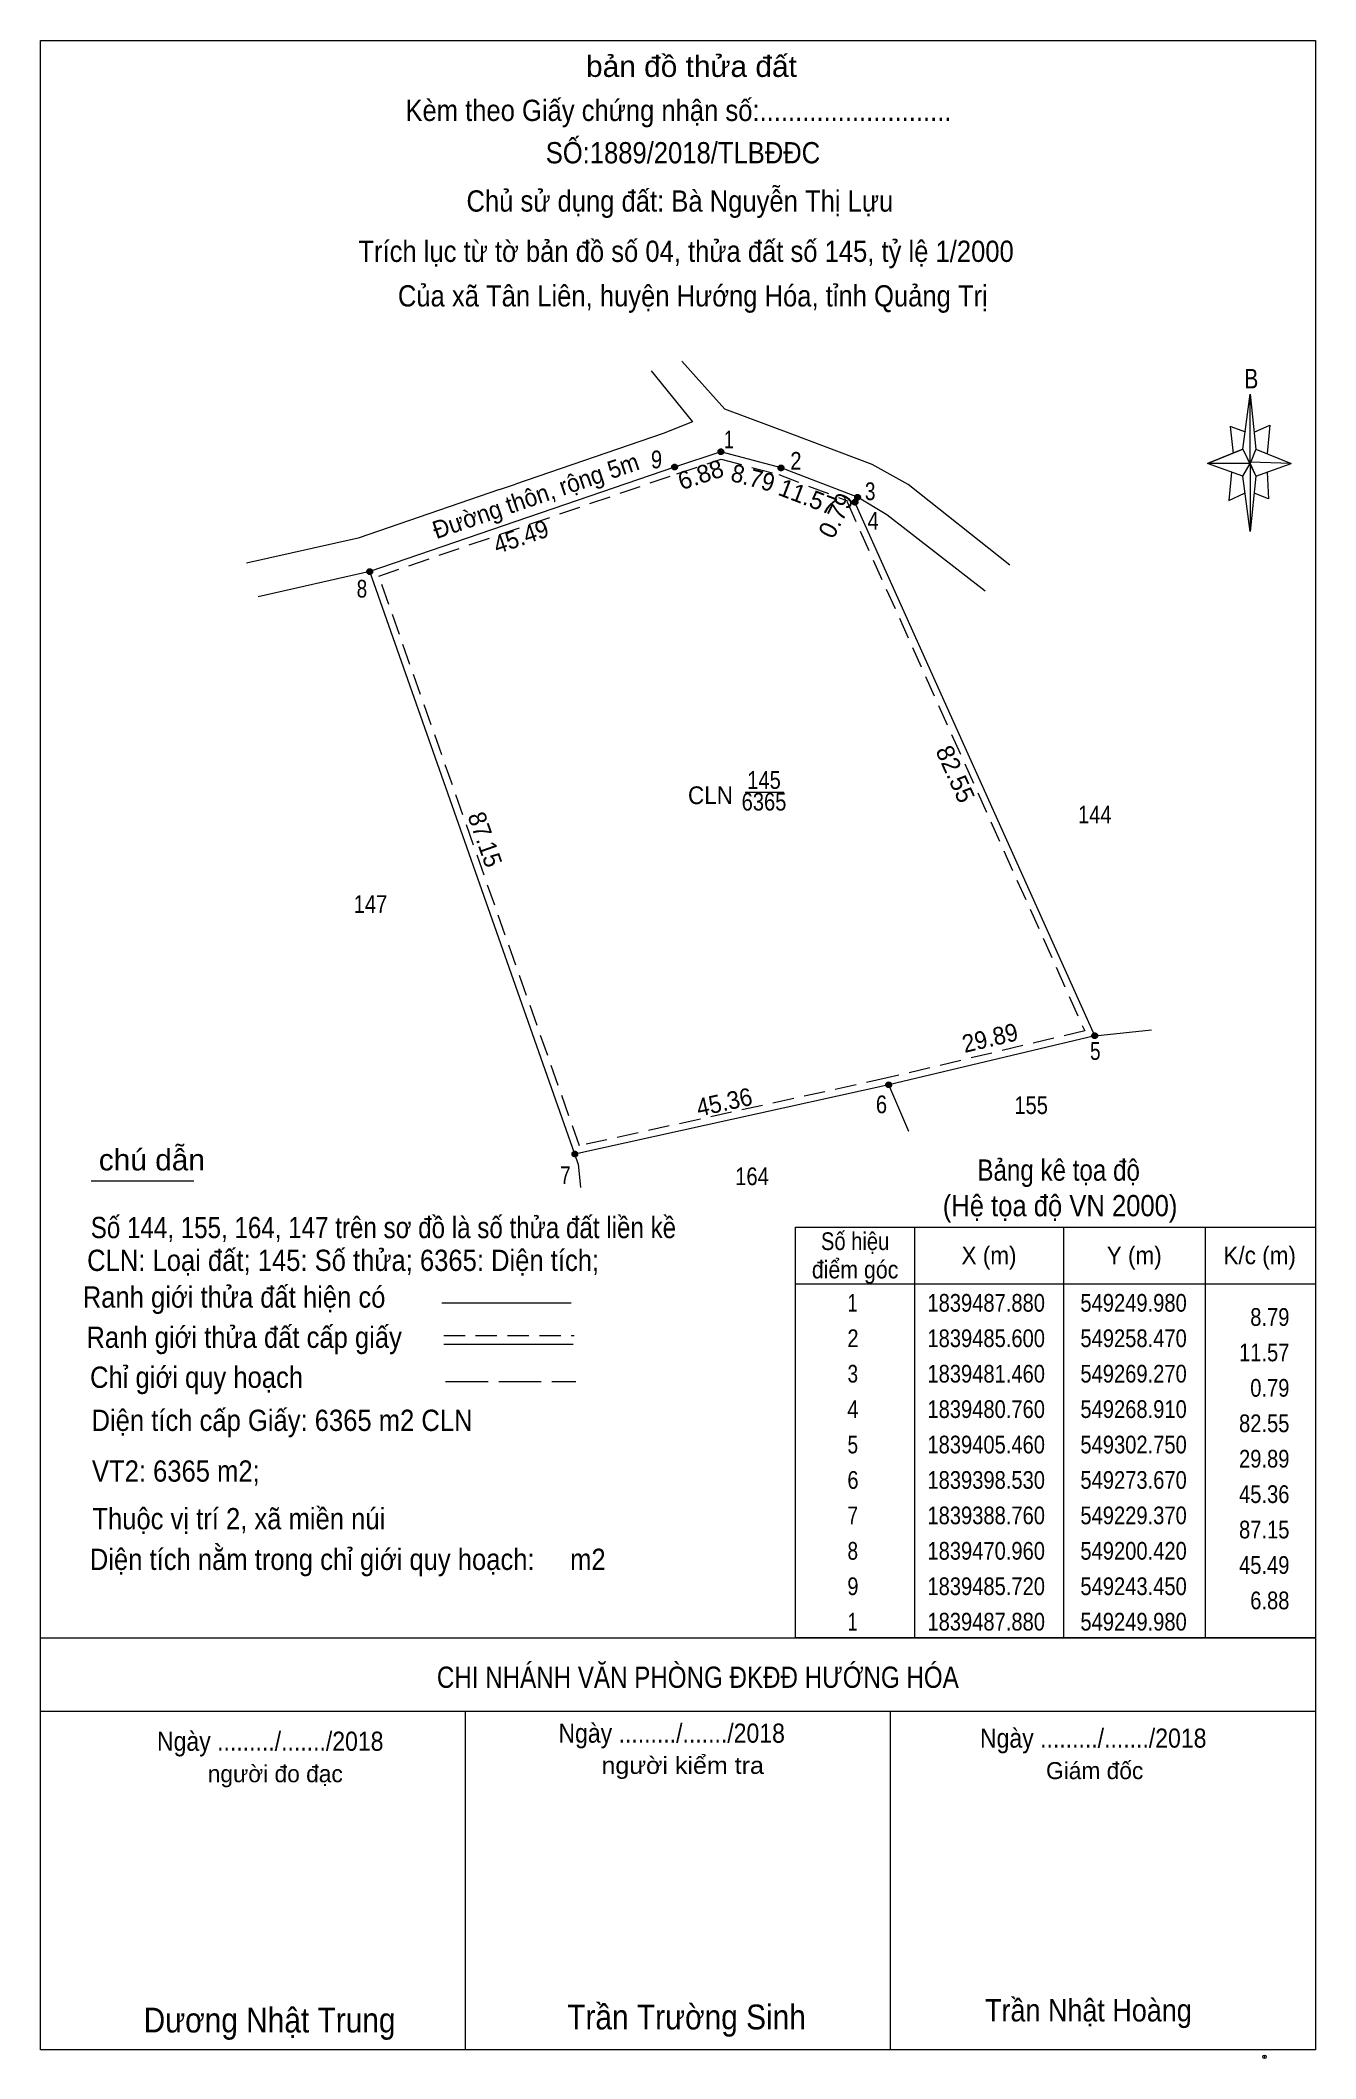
# Model space of a CAD drawing. Header units: metres. Extents: x 549154 to 549334, y 1839261 to 1839546.
import ezdxf
from ezdxf.enums import TextEntityAlignment as Align

# ---------------------------------------------------------------- set-up
doc = ezdxf.new("R2010")
doc.units = ezdxf.units.M
doc.header["$PDMODE"] = 32
doc.header["$PDSIZE"] = 0.5
doc.linetypes.add('LONG_DASHED', pattern=[7.5, 6, -1.5])
doc.linetypes.add('MEDIUM_DASHED', pattern=[4.5, 3, -1.5])
for name, color, linetype, lineweight in [('1', 7, 'MEDIUM_DASHED', 13), ('10', 7, 'Continuous', 13), ('17', 7, 'Continuous', 13), ('23', 7, 'Continuous', 13), ('5', 7, 'Continuous', 13), ('54', 7, 'Continuous', 13), ('6', 7, 'Continuous', 13), ('63', 7, 'MEDIUM_DASHED', 13)]:
    doc.layers.add(name, color=color, linetype=linetype, lineweight=lineweight)

msp = doc.modelspace()

# ---------------------------------------------------------------- hatches: boundary and pattern name
at = {"layer": '63'}
for points in [[(549250.38, 1839487.88, 1), (549249.58, 1839487.88, 1)], [(549243.85, 1839485.72, 1), (549243.05, 1839485.72, 1)], [(549258.87, 1839485.6, 1), (549258.07, 1839485.6, 1)], [(549269.67, 1839481.46, 1), (549268.87, 1839481.46, 1)], [(549269.31, 1839480.76, 1), (549268.51, 1839480.76, 1)], [(549200.82, 1839470.96, 1), (549200.02, 1839470.96, 1)], [(549303.15, 1839405.46, 1), (549302.35, 1839405.46, 1)], [(549274.07, 1839398.53, 1), (549273.27, 1839398.53, 1)], [(549229.77, 1839388.76, 1), (549228.97, 1839388.76, 1)]]:
    msp.add_hatch(color=256, dxfattribs=at).paths.add_polyline_path(points)

# ---------------------------------------------------------------- linework, layer by layer
at = {"layer": '1'}
msp.add_lwpolyline([(549250.01, 1839486.84), (549258.16, 1839484.65), (549267.87, 1839480.93), (549267.8, 1839480.79), (549301.34, 1839406.15), (549273.45, 1839399.5), (549230.02, 1839389.93), (549201.7, 1839470.34), (549243.77, 1839484.77)], close=True, dxfattribs=at)
at = {"layer": '10'}
for p, q in [((549229.37, 1839388.76), (549200.42, 1839470.96)), ((549302.75, 1839405.46), (549310.75, 1839406.3)), ((549276.52, 1839391.92), (549273.67, 1839398.53)), ((549229.82, 1839387.38), (549229.37, 1839388.76)), ((549229.82, 1839387.38), (549230.16, 1839384.02))]:
    msp.add_line(p, q, dxfattribs=at)
for points in [[(549302.75, 1839405.46), (549268.91, 1839480.76), (549269.27, 1839481.46)], [(549302.75, 1839405.46), (549273.67, 1839398.53), (549229.37, 1839388.76)]]:
    msp.add_lwpolyline(points, dxfattribs=at)
at = {"layer": '17'}
msp.add_line((549161.12, 1839384.99), (549175.6, 1839384.99), dxfattribs=at)
at = {"layer": '23'}
msp.add_line((549240.16, 1839499.31), (549246, 1839492.09), dxfattribs=at)
for points in [[(549290.75, 1839471.85), (549276.44, 1839483.25), (549271.33, 1839486.06), (549260.01, 1839490.36), (549250.53, 1839493.87), (549244.49, 1839500.64)], [(549246, 1839492.09), (549241.85, 1839490.46), (549220.98, 1839483.3)], [(549287.29, 1839468.19), (549273.4, 1839478.96), (549269.27, 1839481.46), (549258.47, 1839485.6), (549249.98, 1839487.88), (549243.45, 1839485.72), (549200.42, 1839470.96), (549184.69, 1839467.42)], [(549218.74, 1839482.53), (549198.78, 1839475.68), (549183.02, 1839472.16)]]:
    msp.add_lwpolyline(points, dxfattribs=at)
at = {"layer": '5'}
for p, q in [((549153.93, 1839262.34), (549153.93, 1839545.94)), ((549323.67, 1839488.22), (549324.67, 1839496.02)), ((549325.47, 1839488.22), (549330.47, 1839486.22)), ((549323.67, 1839484.42), (549318.67, 1839486.22)), ((549325.47, 1839484.42), (549324.67, 1839476.62)), ((549327.07, 1839485.02), (549327.27, 1839481.22)), ((549327.27, 1839481.22), (549325.27, 1839482.02)), ((549213.93, 1839262.34), (549213.93, 1839310.14)), ((549273.93, 1839262.34), (549273.93, 1839310.14))]:
    msp.add_line(p, q, dxfattribs=at)
for points in [[(549153.93, 1839545.94), (549333.93, 1839545.94), (549333.93, 1839262.34)], [(549324.07, 1839490.62), (549321.87, 1839491.42), (549322.27, 1839487.62)], [(549325.27, 1839490.62), (549327.47, 1839491.62), (549327.07, 1839487.62)], [(549324.67, 1839486.22), (549323.67, 1839488.22), (549318.67, 1839486.22)], [(549322.07, 1839485.02), (549321.67, 1839481.02), (549323.87, 1839482.02)], [(549324.67, 1839486.22), (549325.47, 1839484.42), (549330.47, 1839486.22)]]:
    msp.add_lwpolyline(points, dxfattribs=at)
for points in [[(549324.67, 1839496.02), (549325.47, 1839488.22), (549324.67, 1839486.22)], [(549324.67, 1839486.22), (549318.67, 1839486.22), (549323.67, 1839488.22), (549325.47, 1839484.42), (549330.47, 1839486.22), (549324.67, 1839486.42)], [(549324.67, 1839486.22), (549324.67, 1839476.62), (549323.67, 1839484.42)]]:
    msp.add_lwpolyline(points, close=True, dxfattribs=at)
at = {"layer": '54'}
for p, q in [((549218.74, 1839482.53), (549220.98, 1839483.3)), ((549253.4, 1839439.85), (549258.85, 1839439.85))]:
    msp.add_line(p, q, dxfattribs=at)
at = {"layer": '6'}
for p, q in [((549210.59, 1839367.78), (549228.87, 1839367.78)), ((549210.87, 1839361.92), (549229.15, 1839361.92)), ((549153.93, 1839320.46), (549333.93, 1839320.46)), ((549153.93, 1839310.14), (549333.93, 1839310.14)), ((549333.93, 1839262.34), (549153.93, 1839262.34))]:
    msp.add_line(p, q, dxfattribs=at)
at = {"layer": '6', "linetype": 'MEDIUM_DASHED'}
msp.add_line((549210.87, 1839363.16), (549229.27, 1839363.16), dxfattribs=at)
at = {"layer": '6'}
msp.add_point((549326.71, 1839261.34), dxfattribs=at)
at = {"layer": '63', "linetype": 'Continuous'}
for p, q in [((549277.33, 1839378.46), (549277.33, 1839320.46)), ((549298.33, 1839378.46), (549298.33, 1839320.46)), ((549318.33, 1839378.46), (549318.33, 1839320.46)), ((549260.53, 1839370.46), (549333.93, 1839370.46))]:
    msp.add_line(p, q, dxfattribs=at)
at = {"layer": '63', "linetype": 'LONG_DASHED'}
msp.add_line((549211.13, 1839356.66), (549229.53, 1839356.66), dxfattribs=at)
at = {"layer": '63', "linetype": 'Continuous'}
msp.add_lwpolyline([(549260.53, 1839378.46), (549333.93, 1839378.46), (549333.93, 1839320.46), (549260.53, 1839320.46)], close=True, dxfattribs=at)
at = {"layer": '63'}
for centre in [(549249.98, 1839487.88), (549243.45, 1839485.72), (549258.47, 1839485.6), (549269.27, 1839481.46), (549268.91, 1839480.76), (549200.42, 1839470.96), (549302.75, 1839405.46), (549273.67, 1839398.53), (549229.37, 1839388.76)]:
    msp.add_circle(centre, 0.4, dxfattribs=at)

# ---------------------------------------------------------------- texts
at = {"layer": '1'}
for s, width, p in [('145', 0.85, (549256.07, 1839440.3)), ('CLN', 0.95, (549248.515, 1839438.15)), ('6365', 0.85, (549256.07, 1839437.24)), ('144', 0.85, (549302.755, 1839435.43)), ('147', 0.85, (549200.52, 1839422.79)), ('155', 0.85, (549293.77, 1839394.41)), ('164', 0.85, (549254.375, 1839384.37))]:
    msp.add_text(s, height=2.5, dxfattribs=dict(at, width=width)).set_placement(p, align=Align.CENTER)
at = {"layer": '5'}
for s, height, width, p in [('bản đồ thửa đất', 3, 1.05, (549245.83, 1839540.78)), ('Kèm theo Giấy chứng nhận số:...........................', 3, 0.9, (549243.99, 1839534.56)), ('SỐ:1889/2018/TLBĐĐC', 3, 0.9, (549244.63, 1839528.58)), ('Chủ sử dụng đất: Bà Nguyễn Thị Lựu', 3, 0.9, (549244.19, 1839521.77)), ('Trích lục từ tờ bản đồ số 04, thửa đất số 145, tỷ lệ 1/2000', 3, 0.9, (549245.07, 1839514.67)), ('Của xã Tân Liên, huyện Hướng Hóa, tỉnh Quảng Trị', 3, 0.9, (549246.025, 1839508.38)), ('B', 2.755, 0.8, (549324.855, 1839496.82))]:
    msp.add_text(s, height=height, dxfattribs=dict(at, width=width)).set_placement(p, align=Align.CENTER)
at = {"layer": '54', "width": 0.95}
msp.add_text('Đường thôn, rộng 5m', height=2.5, rotation=18.933, dxfattribs=at).set_placement((549224.254, 1839480.481), align=Align.CENTER)
at = {"layer": '6'}
for s, height, width, p in [('chú dẫn', 3, 1.05, (549169.675, 1839386.45)), ('Bảng kê tọa độ', 3, 0.85, (549297.655, 1839385)), ('(Hệ tọa độ VN 2000)', 3, 0.9, (549297.86, 1839379.98)), ('Ranh giới thửa đất hiện có ', 3, 0.9, (549181.775, 1839367.08)), ('Ranh giới thửa đất cấp giấy', 3, 0.9, (549182.695, 1839361.4)), ('Chỉ giới quy hoạch', 3, 0.9, (549175.975, 1839355.76)), ('CHI NHÁNH VĂN PHÒNG ĐKĐĐ HƯỚNG HÓA', 3, 0.85, (549246.73, 1839313.42)), ('Ngày ........./......./2018', 2.7, 0.9, (549243.035, 1839305.68)), ('Ngày ........./......./2018', 2.7, 0.9, (549302.535, 1839304.98)), ('Ngày ........./......./2018', 2.7, 0.9, (549186.375, 1839304.54)), ('người kiểm tra', 2.4, 1.1, (549244.59, 1839301.28)), ('Dương Nhật Trung', 3.5, 0.9, (549186.28, 1839264.78)), ('Trần Trường Sinh', 3.5, 0.9, (549245.135, 1839265.22)), ('Trần Nhật Hoàng', 3.16, 0.9, (549301.86, 1839266.34))]:
    msp.add_text(s, height=height, dxfattribs=dict(at, width=width)).set_placement(p, align=Align.CENTER)
for s, width, p in [('Số 144, 155, 164, 147 trên sơ đồ là số thửa đất liền kề', 0.85, (549161.04, 1839376.89)), ('CLN: Loại đất; 145: Số thửa; 6365: Diện tích;', 0.9, (549160.53, 1839372.26)), ('Diện tích cấp Giấy: 6365 m2 CLN', 0.9, (549161.15, 1839349.68)), ('VT2: 6365 m2; ', 0.9, (549161.21, 1839342.52)), ('Thuộc vị trí 2, xã miền núi', 0.9, (549161.27, 1839335.8)), ('Diện tích nằm trong chỉ giới quy hoạch:     m2', 0.9, (549160.91, 1839330.06))]:
    msp.add_text(s, height=3, dxfattribs=dict(at, width=width)).set_placement(p)
for s, p in [('người đo đạc', (549187.085, 1839300.1)), ('Giám đốc', (549302.74, 1839300.54))]:
    msp.add_text(s, height=2.4, dxfattribs=at).set_placement(p, align=Align.CENTER)
at = {"layer": '63'}
for s, width, p in [(' 1', 0.75, (549251.8, 1839488.35)), (' 9', 0.85, (549241.69, 1839485.54)), (' 2', 0.85, (549261.36, 1839485.35)), (' 3', 0.8, (549271.8, 1839481.05)), (' 4', 0.85, (549272.26, 1839476.87)), (' 8', 0.8, (549200.06, 1839467.3)), (' 5', 0.8, (549303.57, 1839402.05)), (' 6', 0.85, (549273.44, 1839394.52)), (' 7', 0.8, (549228.78, 1839384.52)), ('8.79', 0.85, (549330.23, 1839364.51)), ('11.57', 0.85, (549330.23, 1839359.51)), ('0.79', 0.85, (549330.23, 1839354.51)), ('82.55', 0.85, (549330.23, 1839349.51)), ('29.89', 0.85, (549330.23, 1839344.51)), ('45.36', 0.85, (549330.23, 1839339.51)), ('87.15', 0.85, (549330.23, 1839334.51)), ('45.49', 0.85, (549330.23, 1839329.51)), ('6.88', 0.85, (549330.23, 1839324.51))]:
    msp.add_text(s, height=2.5, dxfattribs=dict(at, width=width)).set_placement(p, align=Align.RIGHT)
for s, rotation, p in [('6.88', 18.303, (549247.522, 1839483.46)), ('11.57', 339.027, (549261.793, 1839480.346)), ('0.79', 62.784, (549267.323, 1839478.318)), ('82.55', 294.199, (549281.94, 1839441.887))]:
    msp.add_text(s, height=2.5, rotation=rotation, dxfattribs=at).set_placement(p, align=Align.CENTER)
at = {"layer": '63', "width": 0.95}
for s, rotation, p in [('8.79', 344.968, (549254.196, 1839482.997)), ('45.49', 18.933, (549222.169, 1839474.71)), ('87.15', 289.402, (549215.516, 1839432.745)), ('29.89', 13.404, (549288.26, 1839403.946)), ('45.36', 12.437, (549250.726, 1839394.879))]:
    msp.add_text(s, height=2.5, rotation=rotation, dxfattribs=at).set_placement(p, align=Align.CENTER)
at = {"layer": '63'}
for s, width, p in [('Số hiệu', 0.85, (549268.93, 1839375.21)), ('điểm góc', 0.9, (549268.93, 1839371.21)), ('X (m)', 0.95, (549287.83, 1839373.21)), ('Y (m)', 0.95, (549308.325, 1839373.21)), ('K/c (m)', 0.95, (549326.03, 1839373.21)), (' 1', 0.75, (549268.225, 1839366.51)), ('1839487.880', 0.85, (549287.43, 1839366.51)), ('549249.980', 0.85, (549308.235, 1839366.51)), (' 2', 0.85, (549268.23, 1839361.51)), ('1839485.600', 0.85, (549287.43, 1839361.51)), ('549258.470', 0.85, (549308.235, 1839361.51)), (' 3', 0.8, (549268.23, 1839356.51)), ('1839481.460', 0.85, (549287.43, 1839356.51)), ('549269.270', 0.85, (549308.235, 1839356.51)), (' 4', 0.85, (549268.225, 1839351.51)), ('1839480.760', 0.85, (549287.43, 1839351.51)), ('549268.910', 0.85, (549308.235, 1839351.51)), (' 5', 0.8, (549268.23, 1839346.51)), ('1839405.460', 0.85, (549287.43, 1839346.51)), ('549302.750', 0.85, (549308.235, 1839346.51)), (' 6', 0.85, (549268.23, 1839341.51)), ('1839398.530', 0.85, (549287.43, 1839341.51)), ('549273.670', 0.85, (549308.235, 1839341.51)), (' 7', 0.8, (549268.23, 1839336.51)), ('1839388.760', 0.85, (549287.43, 1839336.51)), ('549229.370', 0.85, (549308.235, 1839336.51)), (' 8', 0.8, (549268.23, 1839331.51)), ('1839470.960', 0.85, (549287.43, 1839331.51)), ('549200.420', 0.85, (549308.235, 1839331.51)), (' 9', 0.85, (549268.225, 1839326.51)), ('1839485.720', 0.85, (549287.43, 1839326.51)), ('549243.450', 0.85, (549308.235, 1839326.51)), (' 1', 0.75, (549268.225, 1839321.51)), ('1839487.880', 0.85, (549287.43, 1839321.51)), ('549249.980', 0.85, (549308.235, 1839321.51))]:
    msp.add_text(s, height=2.5, dxfattribs=dict(at, width=width)).set_placement(p, align=Align.CENTER)

doc.saveas('drawing.dxf')
